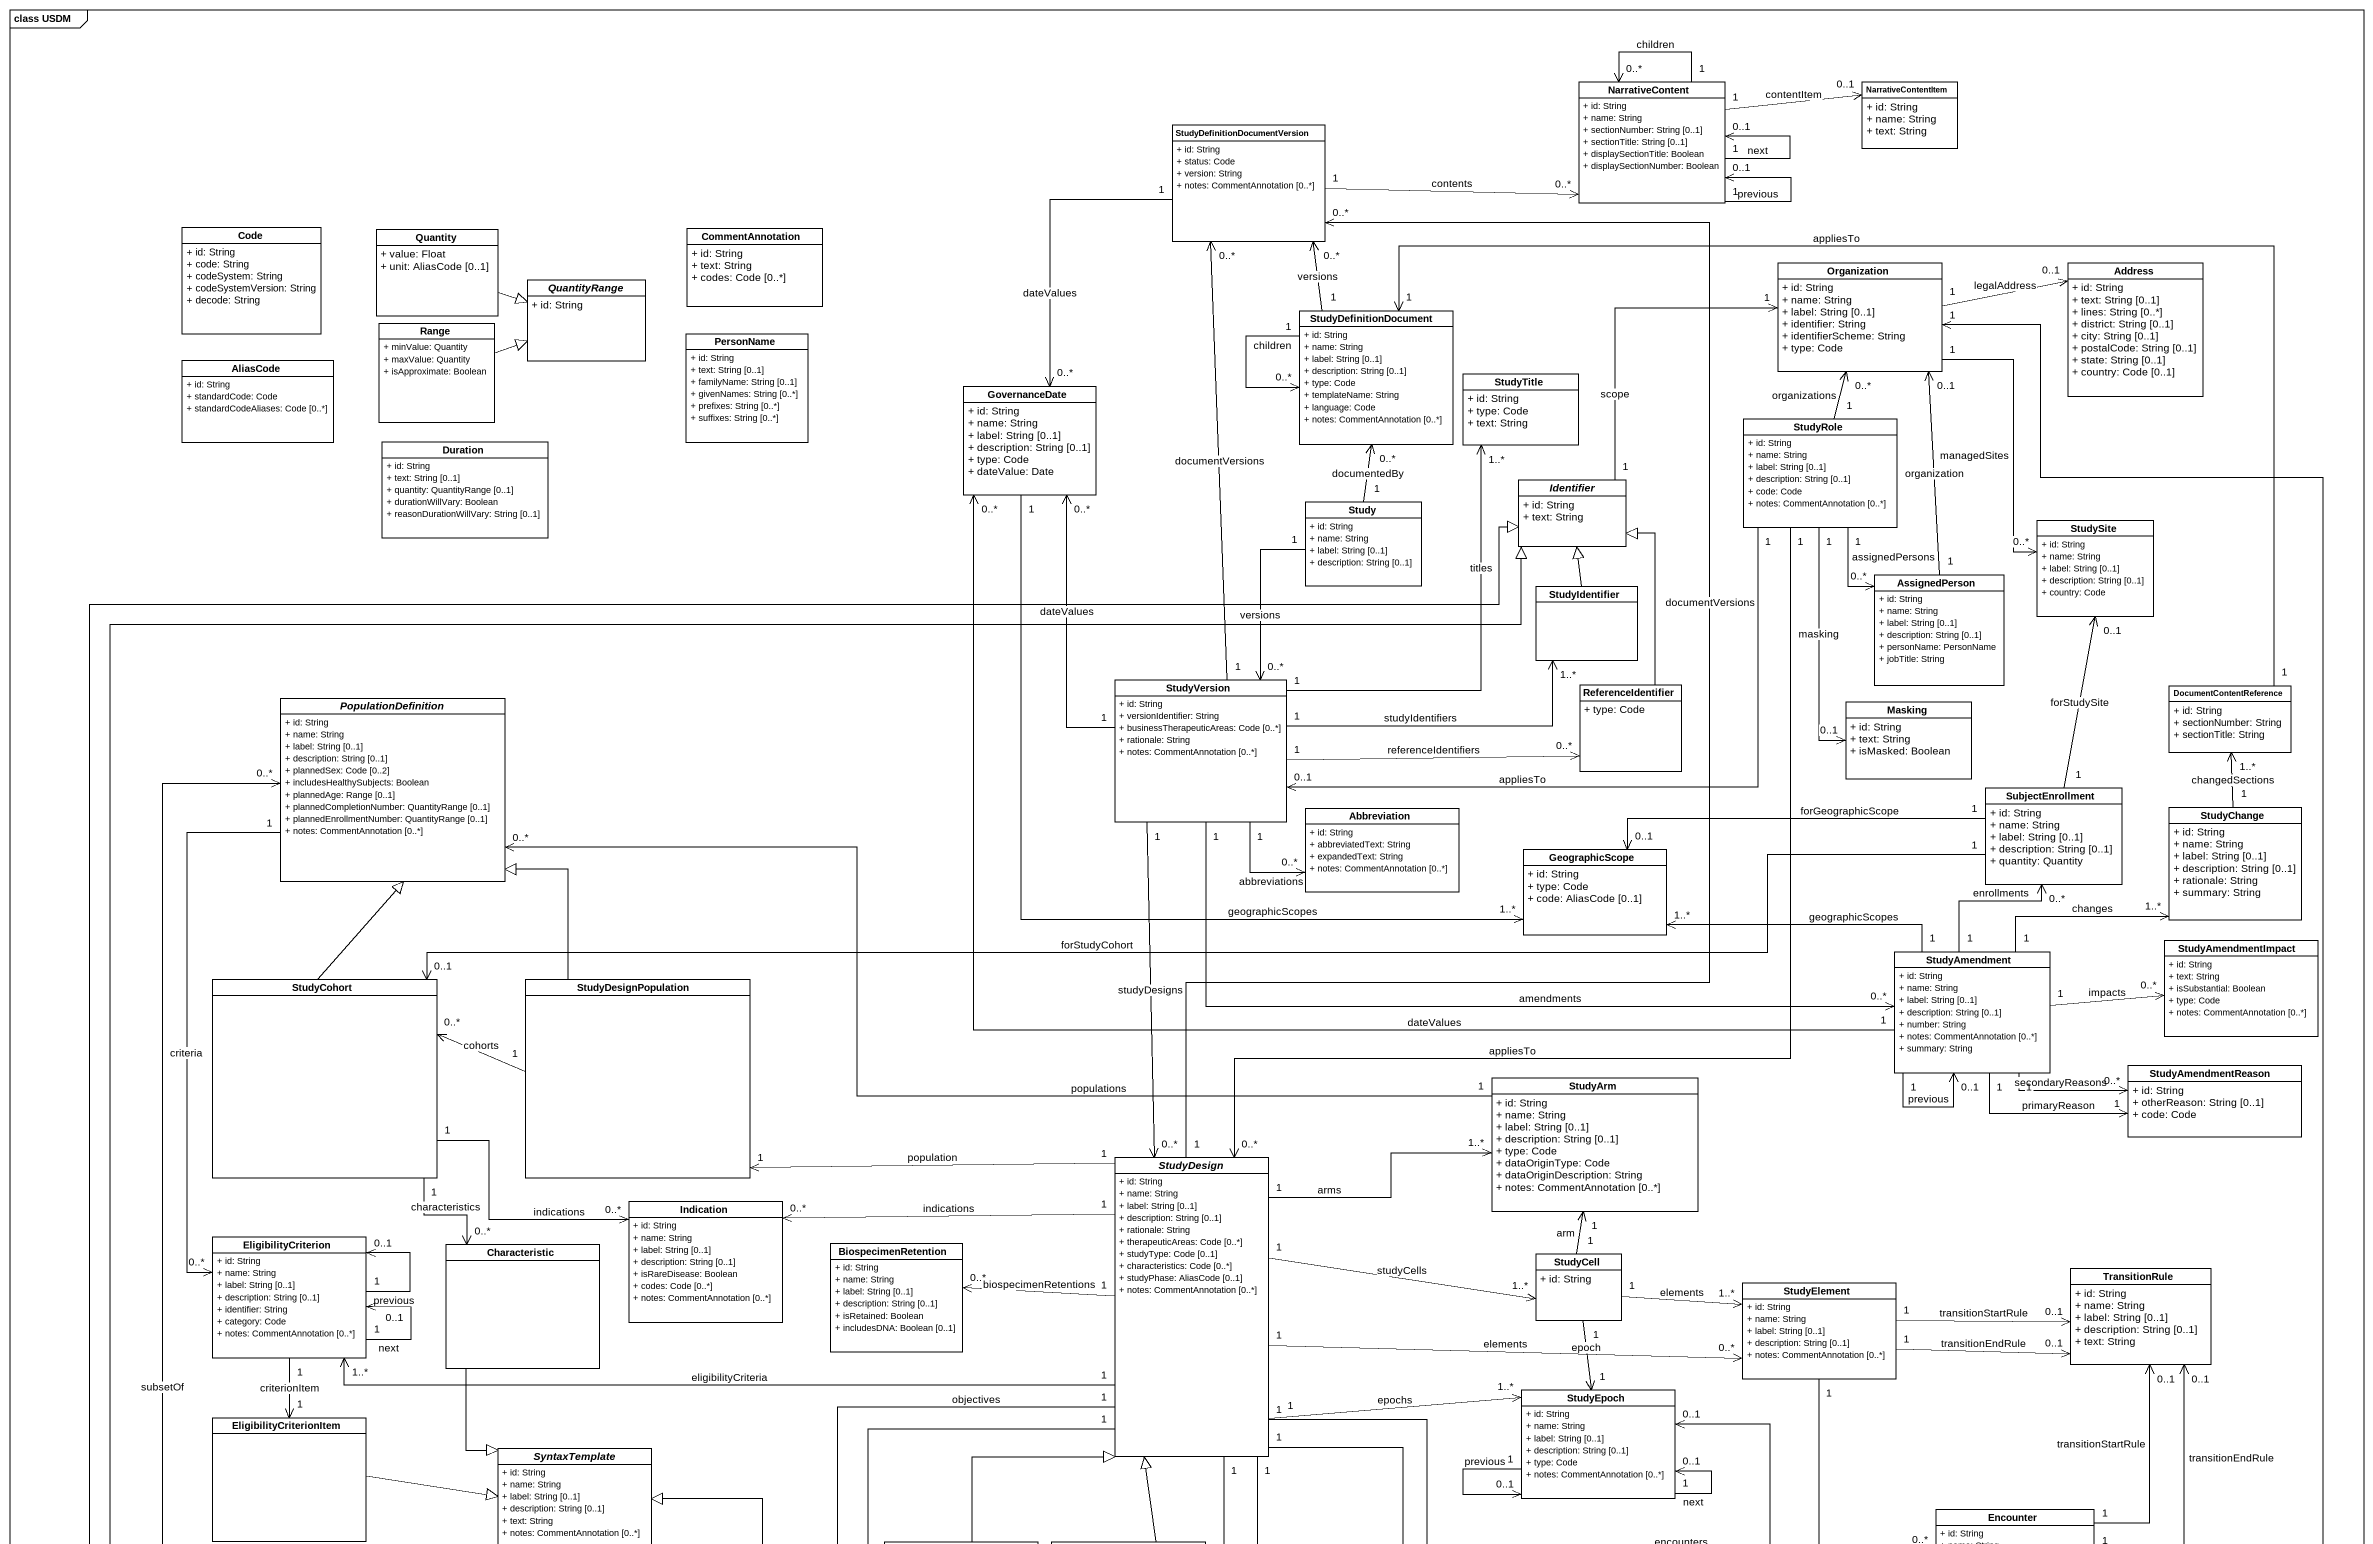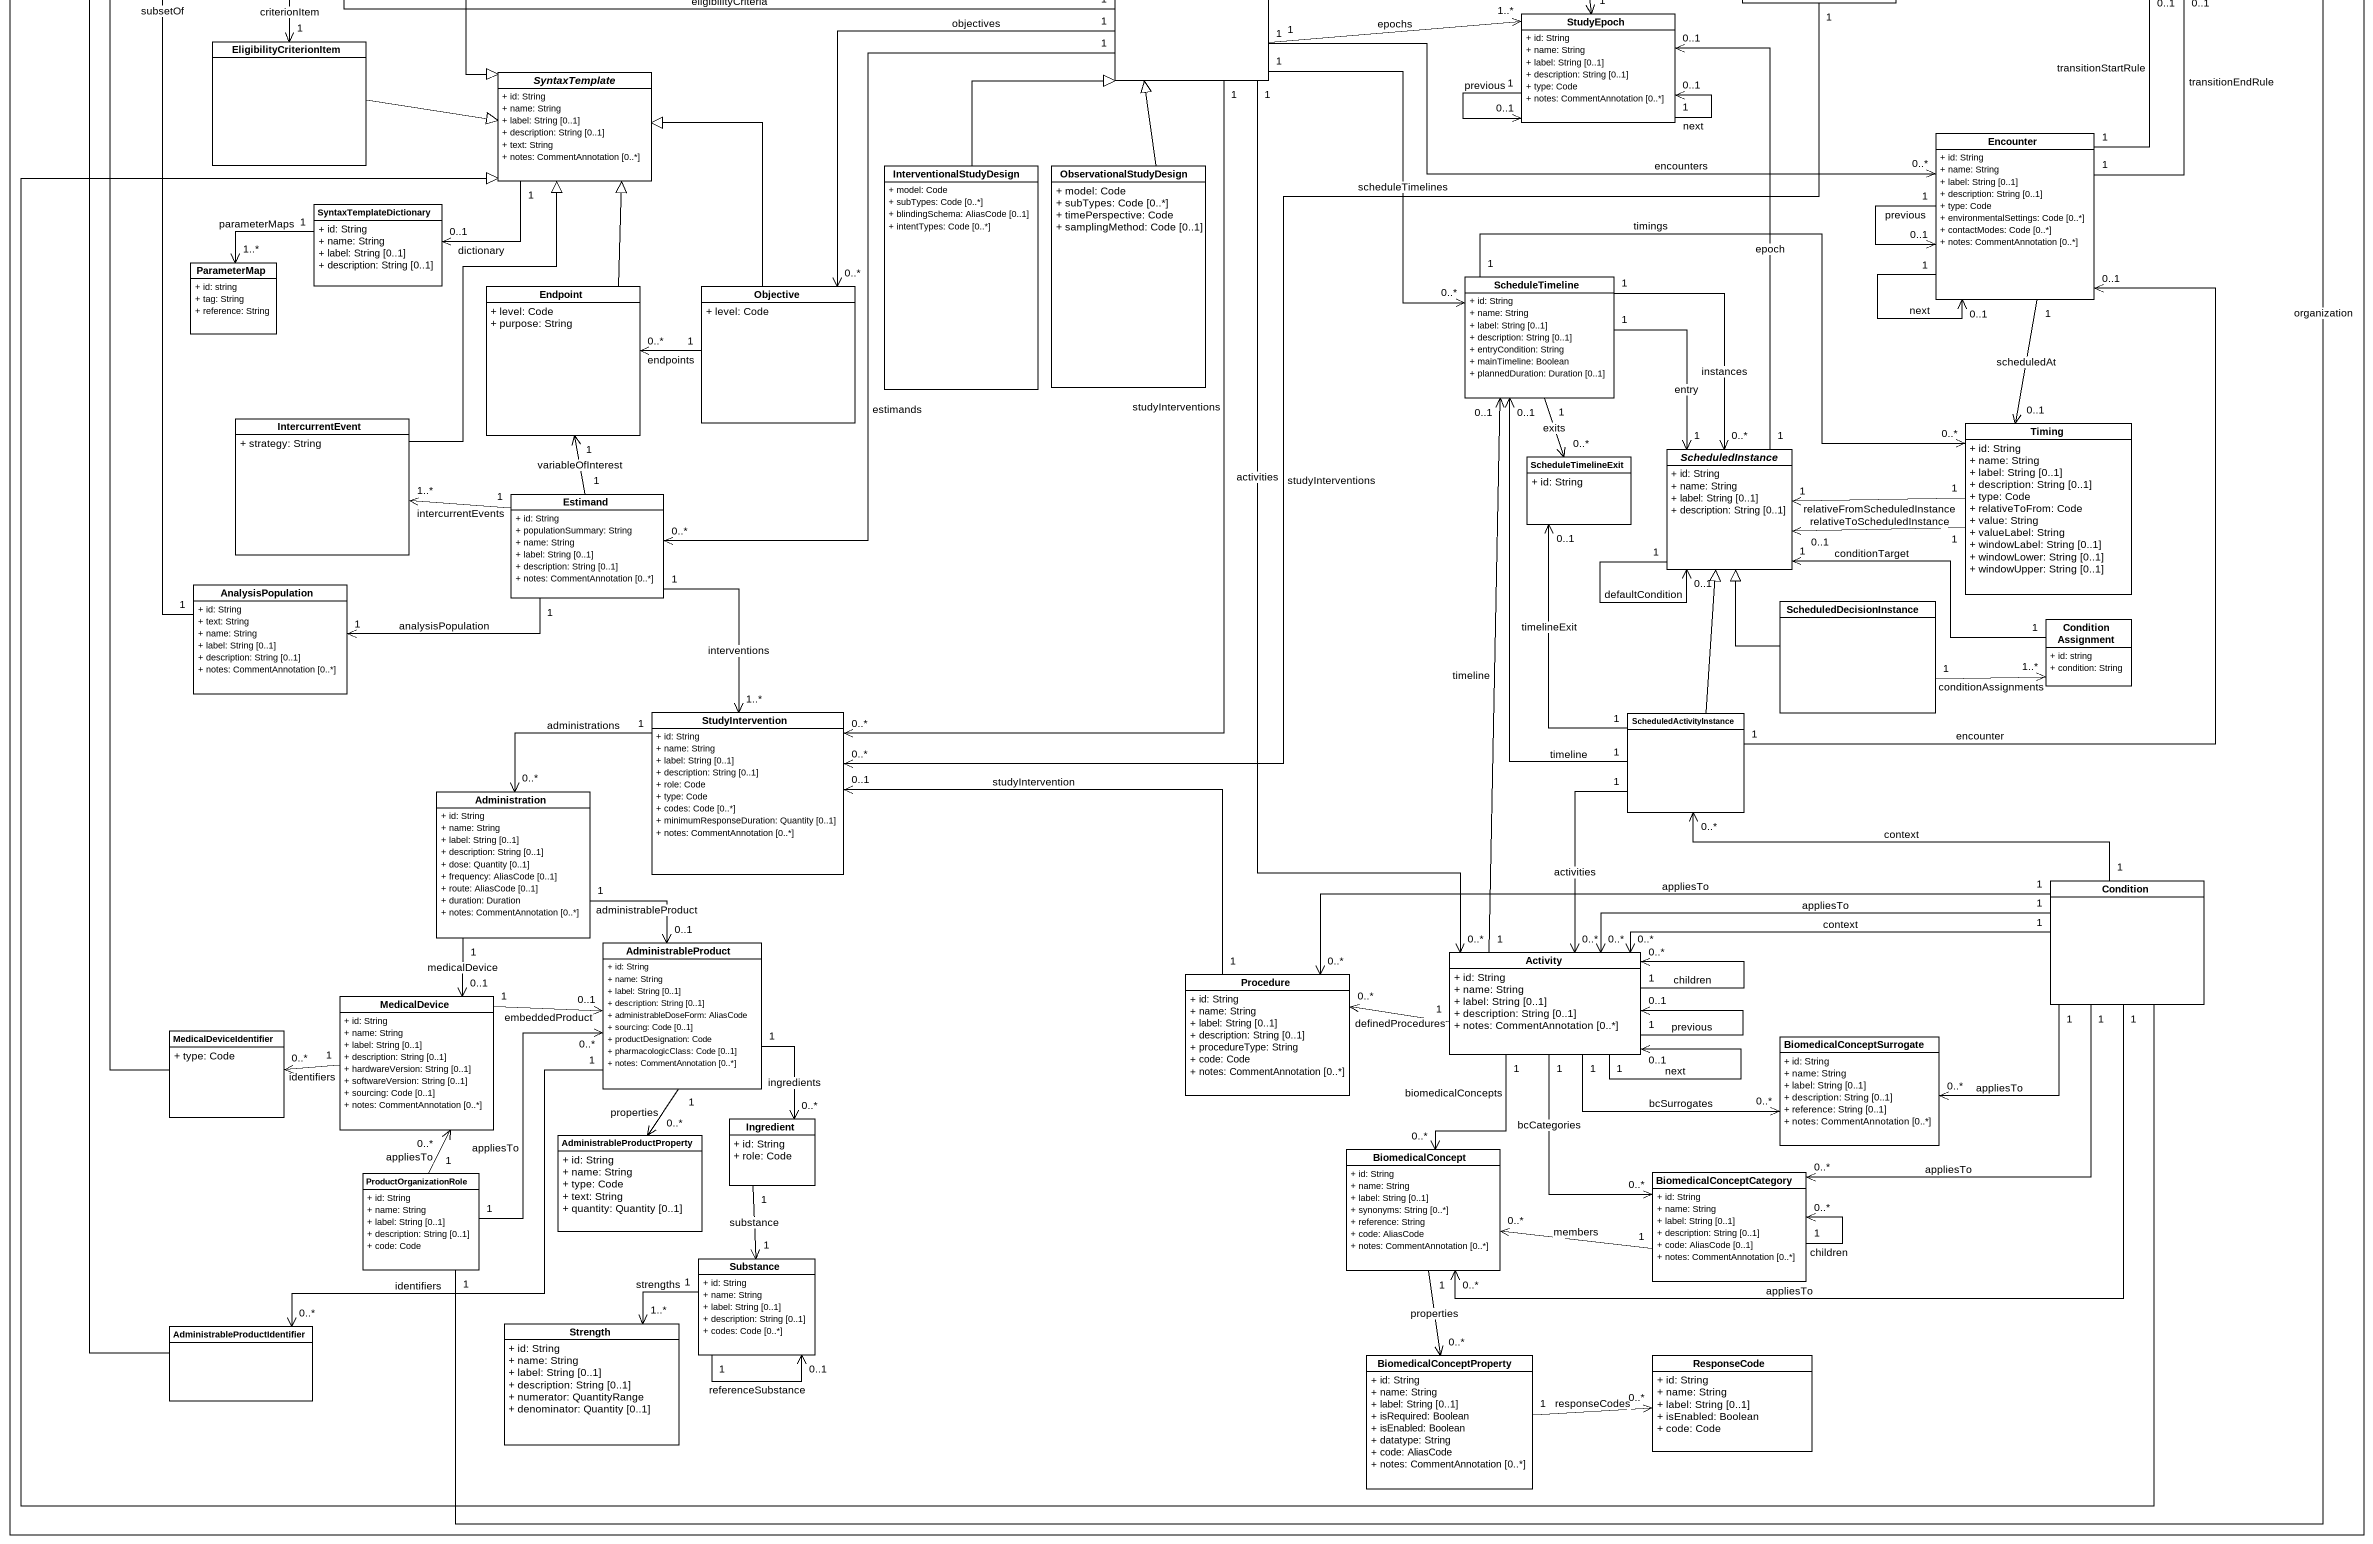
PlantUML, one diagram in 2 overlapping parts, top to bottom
@startuml
mainframe class USDM
hide circle
hide empty members
skinparam classAttributeIconSize 0
class NarrativeContent {
  + id: String
  + name: String
  + sectionNumber: String [0..1]
  + sectionTitle: String [0..1]
  + displaySectionTitle: Boolean
  + displaySectionNumber: Boolean
}
class NarrativeContentItem {
  + id: String
  + name: String
  + text: String
}
class "StudyDefinitionDocumentVersion" as StudyDefinitionDocumentVersi {
  + id: String
  + status: Code
  + version: String
  + notes: CommentAnnotation [0..*]
}
class Code {
  + id: String
  + code: String
  + codeSystem: String
  + codeSystemVersion: String
  + decode: String
}
class Quantity {
  + value: Float
  + unit: AliasCode [0..1]
}
class CommentAnnotation {
  + id: String
  + text: String
  + codes: Code [0..*]
}
class Organization {
  + id: String
  + name: String
  + label: String [0..1]
  + identifier: String
  + identifierScheme: String
  + type: Code
}
class Address {
  + id: String
  + text: String [0..1]
  + lines: String [0..*]
  + district: String [0..1]
  + city: String [0..1]
  + postalCode: String [0..1]
  + state: String [0..1]
  + country: Code [0..1]
}
abstract class QuantityRange {
  + id: String
}
class StudyDefinitionDocument {
  + id: String
  + name: String
  + label: String [0..1]
  + description: String [0..1]
  + type: Code
  + templateName: String
  + language: Code
  + notes: CommentAnnotation [0..*]
}
class AliasCode {
  + id: String
  + standardCode: Code
  + standardCodeAliases: Code [0..*]
}
class Range {
  + minValue: Quantity
  + maxValue: Quantity
  + isApproximate: Boolean
}
class PersonName {
  + id: String
  + text: String [0..1]
  + familyName: String [0..1]
  + givenNames: String [0..*]
  + prefixes: String [0..*]
  + suffixes: String [0..*]
}
class GovernanceDate {
  + id: String
  + name: String
  + label: String [0..1]
  + description: String [0..1]
  + type: Code
  + dateValue: Date
}
class StudyTitle {
  + id: String
  + type: Code
  + text: String
}
class Duration {
  + id: String
  + text: String [0..1]
  + quantity: QuantityRange [0..1]
  + durationWillVary: Boolean
  + reasonDurationWillVary: String [0..1]
}
class StudyRole {
  + id: String
  + name: String
  + label: String [0..1]
  + description: String [0..1]
  + code: Code
  + notes: CommentAnnotation [0..*]
}
abstract class Identifier {
  + id: String
  + text: String
}
class Study {
  + id: String
  + name: String
  + label: String [0..1]
  + description: String [0..1]
}
class StudySite {
  + id: String
  + name: String
  + label: String [0..1]
  + description: String [0..1]
  + country: Code
}
class AssignedPerson {
  + id: String
  + name: String
  + label: String [0..1]
  + description: String [0..1]
  + personName: PersonName
  + jobTitle: String
}
class StudyIdentifier
abstract class PopulationDefinition {
  + id: String
  + name: String
  + label: String [0..1]
  + description: String [0..1]
  + plannedSex: Code [0..2]
  + includesHealthySubjects: Boolean
  + plannedAge: Range [0..1]
  + plannedCompletionNumber: QuantityRange [0..1]
  + plannedEnrollmentNumber: QuantityRange [0..1]
  + notes: CommentAnnotation [0..*]
}
class StudyVersion {
  + id: String
  + versionIdentifier: String
  + businessTherapeuticAreas: Code [0..*]
  + rationale: String
  + notes: CommentAnnotation [0..*]
}
class ReferenceIdentifier {
  + type: Code
}
class Masking {
  + id: String
  + text: String
  + isMasked: Boolean
}
class DocumentContentReference {
  + id: String
  + sectionNumber: String
  + sectionTitle: String
}
class SubjectEnrollment {
  + id: String
  + name: String
  + label: String [0..1]
  + description: String [0..1]
  + quantity: Quantity
}
class Abbreviation {
  + id: String
  + abbreviatedText: String
  + expandedText: String
  + notes: CommentAnnotation [0..*]
}
class StudyChange {
  + id: String
  + name: String
  + label: String [0..1]
  + description: String [0..1]
  + rationale: String
  + summary: String
}
class GeographicScope {
  + id: String
  + type: Code
  + code: AliasCode [0..1]
}
class StudyAmendment {
  + id: String
  + name: String
  + label: String [0..1]
  + description: String [0..1]
  + number: String
  + notes: CommentAnnotation [0..*]
  + summary: String
}
class StudyAmendmentImpact {
  + id: String
  + text: String
  + isSubstantial: Boolean
  + type: Code
  + notes: CommentAnnotation [0..*]
}
class StudyCohort
class StudyDesignPopulation
class StudyArm {
  + id: String
  + name: String
  + label: String [0..1]
  + description: String [0..1]
  + type: Code
  + dataOriginType: Code
  + dataOriginDescription: String
  + notes: CommentAnnotation [0..*]
}
class StudyAmendmentReason {
  + id: String
  + otherReason: String [0..1]
  + code: Code
}
abstract class StudyDesign {
  + id: String
  + name: String
  + label: String [0..1]
  + description: String [0..1]
  + rationale: String
  + therapeuticAreas: Code [0..*]
  + studyType: Code [0..1]
  + characteristics: Code [0..*]
  + studyPhase: AliasCode [0..1]
  + notes: CommentAnnotation [0..*]
}
class Indication {
  + id: String
  + name: String
  + label: String [0..1]
  + description: String [0..1]
  + isRareDisease: Boolean
  + codes: Code [0..*]
  + notes: CommentAnnotation [0..*]
}
class EligibilityCriterion {
  + id: String
  + name: String
  + label: String [0..1]
  + description: String [0..1]
  + identifier: String
  + category: Code
  + notes: CommentAnnotation [0..*]
}
class Characteristic
class BiospecimenRetention {
  + id: String
  + name: String
  + label: String [0..1]
  + description: String [0..1]
  + isRetained: Boolean
  + includesDNA: Boolean [0..1]
}
class StudyCell {
  + id: String
}
class TransitionRule {
  + id: String
  + name: String
  + label: String [0..1]
  + description: String [0..1]
  + text: String
}
class StudyElement {
  + id: String
  + name: String
  + label: String [0..1]
  + description: String [0..1]
  + notes: CommentAnnotation [0..*]
}
class StudyEpoch {
  + id: String
  + name: String
  + label: String [0..1]
  + description: String [0..1]
  + type: Code
  + notes: CommentAnnotation [0..*]
}
class EligibilityCriterionItem
abstract class SyntaxTemplate {
  + id: String
  + name: String
  + label: String [0..1]
  + description: String [0..1]
  + text: String
  + notes: CommentAnnotation [0..*]
}
class Encounter {
  + id: String
  + name: String
  + label: String [0..1]
  + description: String [0..1]
  + type: Code
  + environmentalSettings: Code [0..*]
  + contactModes: Code [0..*]
  + notes: CommentAnnotation [0..*]
}
class InterventionalStudyDesign {
  + model: Code
  + subTypes: Code [0..*]
  + blindingSchema: AliasCode [0..1]
  + intentTypes: Code [0..*]
}
class ObservationalStudyDesign {
  + model: Code
  + subTypes: Code [0..*]
  + timePerspective: Code
  + samplingMethod: Code [0..1]
}
class SyntaxTemplateDictionary {
  + id: String
  + name: String
  + label: String [0..1]
  + description: String [0..1]
}
class ParameterMap {
  + id: string
  + tag: String
  + reference: String
}
class ScheduleTimeline {
  + id: String
  + name: String
  + label: String [0..1]
  + description: String [0..1]
  + entryCondition: String
  + mainTimeline: Boolean
  + plannedDuration: Duration [0..1]
}
class Endpoint {
  + level: Code
  + purpose: String
}
class Objective {
  + level: Code
}
class IntercurrentEvent {
  + strategy: String
}
abstract class ScheduledInstance {
  + id: String
  + name: String
  + label: String [0..1]
  + description: String [0..1]
}
class Timing {
  + id: String
  + name: String
  + label: String [0..1]
  + description: String [0..1]
  + type: Code
  + relativeToFrom: Code
  + value: String
  + valueLabel: String
  + windowLabel: String [0..1]
  + windowLower: String [0..1]
  + windowUpper: String [0..1]
}
class Estimand {
  + id: String
  + populationSummary: String
  + name: String
  + label: String [0..1]
  + description: String [0..1]
  + notes: CommentAnnotation [0..*]
}
class ScheduleTimelineExit {
  + id: String
}
class AnalysisPopulation {
  + id: String
  + text: String
  + name: String
  + label: String [0..1]
  + description: String [0..1]
  + notes: CommentAnnotation [0..*]
}
class ScheduledDecisionInstance
class ConditionAssignment {
  + id: string
  + condition: String
}
class StudyIntervention {
  + id: String
  + name: String
  + label: String [0..1]
  + description: String [0..1]
  + role: Code
  + type: Code
  + codes: Code [0..*]
  + minimumResponseDuration: Quantity [0..1]
  + notes: CommentAnnotation [0..*]
}
class ScheduledActivityInstance
class Administration {
  + id: String
  + name: String
  + label: String [0..1]
  + description: String [0..1]
  + dose: Quantity [0..1]
  + frequency: AliasCode [0..1]
  + route: AliasCode [0..1]
  + duration: Duration
  + notes: CommentAnnotation [0..*]
}
class Condition
class AdministrableProduct {
  + id: String
  + name: String
  + label: String [0..1]
  + description: String [0..1]
  + administrableDoseForm: AliasCode
  + sourcing: Code [0..1]
  + productDesignation: Code
  + pharmacologicClass: Code [0..1]
  + notes: CommentAnnotation [0..*]
}
class Activity {
  + id: String
  + name: String
  + label: String [0..1]
  + description: String [0..1]
  + notes: CommentAnnotation [0..*]
}
class MedicalDevice {
  + id: String
  + name: String
  + label: String [0..1]
  + description: String [0..1]
  + hardwareVersion: String [0..1]
  + softwareVersion: String [0..1]
  + sourcing: Code [0..1]
  + notes: CommentAnnotation [0..*]
}
class Procedure {
  + id: String
  + name: String
  + label: String [0..1]
  + description: String [0..1]
  + procedureType: String
  + code: Code
  + notes: CommentAnnotation [0..*]
}
class MedicalDeviceIdentifier {
  + type: Code
}
class BiomedicalConceptSurrogate {
  + id: String
  + name: String
  + label: String [0..1]
  + description: String [0..1]
  + reference: String [0..1]
  + notes: CommentAnnotation [0..*]
}
class AdministrableProductProperty {
  + id: String
  + name: String
  + type: Code
  + text: String
  + quantity: Quantity [0..1]
}
class Ingredient {
  + id: String
  + role: Code
}
class ProductOrganizationRole {
  + id: String
  + name: String
  + label: String [0..1]
  + description: String [0..1]
  + code: Code
}
class BiomedicalConcept {
  + id: String
  + name: String
  + label: String [0..1]
  + synonyms: String [0..*]
  + reference: String
  + code: AliasCode
  + notes: CommentAnnotation [0..*]
}
class BiomedicalConceptCategory {
  + id: String
  + name: String
  + label: String [0..1]
  + description: String [0..1]
  + code: AliasCode [0..1]
  + notes: CommentAnnotation [0..*]
}
class Substance {
  + id: String
  + name: String
  + label: String [0..1]
  + description: String [0..1]
  + codes: Code [0..*]
}
class "AdministrableProductIdentifier" as AdministrableProductIdentifi
class Strength {
  + id: String
  + name: String
  + label: String [0..1]
  + description: String [0..1]
  + numerator: QuantityRange
  + denominator: Quantity [0..1]
}
class BiomedicalConceptProperty {
  + id: String
  + name: String
  + label: String [0..1]
  + isRequired: Boolean
  + isEnabled: Boolean
  + datatype: String
  + code: AliasCode
  + notes: CommentAnnotation [0..*]
}
class ResponseCode {
  + id: String
  + name: String
  + label: String [0..1]
  + isEnabled: Boolean
  + code: Code
}
NarrativeContent "1" --> "0..1" NarrativeContent : next
NarrativeContent "1" --> "0..1" NarrativeContent : previous
NarrativeContent "1" --> "0..*" NarrativeContent : children
NarrativeContent "1" -right-> "0..1" NarrativeContentItem : contentItem
StudyDefinitionDocumentVersi "1" -right-> "0..*" NarrativeContent : contents
StudyDefinitionDocumentVersi "1" --> "0..*" GovernanceDate : dateValues
Quantity -right-|> QuantityRange
Organization "1" -right-> "0..1" Address : legalAddress
Organization "1" --> "0..*" StudySite : managedSites
StudyDefinitionDocument "1" -up-> "0..*" StudyDefinitionDocumentVersi : versions
StudyDefinitionDocument "1" --> "0..*" StudyDefinitionDocument : children
Range -right-|> QuantityRange
GovernanceDate "1" --> "1..*" GeographicScope : geographicScopes
StudyRole "1" -up-> "0..*" Organization : organizations
StudyRole "1" --> "0..*" AssignedPerson : assignedPersons
StudyRole "1" -left-> "0..1" StudyVersion : appliesTo
StudyRole "1" --> "0..1" Masking : masking
StudyRole "1" --> "0..*" StudyDesign : appliesTo
Identifier "1" -up-> "1" Organization : scope
Study "1" -up-> "0..*" StudyDefinitionDocument : documentedBy
Study "1" --> "0..*" StudyVersion : versions
AssignedPerson "1" -up-> "0..1" Organization : organization
StudyIdentifier -up-|> Identifier
PopulationDefinition "1" --> "0..*" EligibilityCriterion : criteria
StudyVersion "1" -up-> "0..*" StudyDefinitionDocumentVersi : documentVersions
StudyVersion "1" -up-> "0..*" GovernanceDate : dateValues
StudyVersion "1" -up-> "1..*" StudyTitle : titles
StudyVersion "1" -right-> "1..*" StudyIdentifier : studyIdentifiers
StudyVersion "1" -right-> "0..*" ReferenceIdentifier : referenceIdentifiers
StudyVersion "1" -right-> "0..*" Abbreviation : abbreviations
StudyVersion "1" -right-> "0..*" StudyAmendment : amendments
StudyVersion "1" --> "0..*" StudyDesign : studyDesigns
ReferenceIdentifier -up-|> Identifier
DocumentContentReference "1" -left-> "1" StudyDefinitionDocument : appliesTo
SubjectEnrollment "1" -up-> "0..1" StudySite : forStudySite
SubjectEnrollment "1" -left-> "0..1" GeographicScope : forGeographicScope
SubjectEnrollment "1" -left-> "0..1" StudyCohort : forStudyCohort
StudyChange "1" -up-> "1..*" DocumentContentReference : changedSections
StudyAmendment "1" -up-> "0..*" GovernanceDate : dateValues
StudyAmendment "1" -up-> "0..*" SubjectEnrollment : enrollments
StudyAmendment "1" -right-> "1..*" StudyChange : changes
StudyAmendment "1" -left-> "1..*" GeographicScope : geographicScopes
StudyAmendment "1" --> "0..1" StudyAmendment : previous
StudyAmendment "1" -right-> "0..*" StudyAmendmentImpact : impacts
StudyAmendment "1" -right-> "1" StudyAmendmentReason : primaryReason
StudyAmendment "1" -right-> "0..*" StudyAmendmentReason : secondaryReasons
StudyCohort -up-|> PopulationDefinition
StudyCohort "1" -right-> "0..*" Indication : indications
StudyCohort "1" --> "0..*" Characteristic : characteristics
StudyDesignPopulation -up-|> PopulationDefinition
StudyDesignPopulation "1" -left-> "0..*" StudyCohort : cohorts
StudyArm "1" -left-> "0..*" PopulationDefinition : populations
StudyDesign "1" -up-> "0..*" StudyDefinitionDocumentVersi : documentVersions
StudyDesign "1" -left-> "1" StudyDesignPopulation : population
StudyDesign "1" -right-> "1..*" StudyArm : arms
StudyDesign "1" -left-> "0..*" Indication : indications
StudyDesign "1" -left-> "1..*" EligibilityCriterion : eligibilityCriteria
StudyDesign "1" -left-> "0..*" BiospecimenRetention : biospecimenRetentions
StudyDesign "1" -right-> "1..*" StudyCell : studyCells
StudyDesign "1" -right-> "0..*" StudyElement : elements
StudyDesign "1" -right-> "1..*" StudyEpoch : epochs
StudyDesign "1" -right-> "0..*" Encounter : encounters
StudyDesign "1" --> "0..*" ScheduleTimeline : scheduleTimelines
StudyDesign "1" --> "0..*" Objective : objectives
StudyDesign "1" --> "0..*" Estimand : estimands
StudyDesign "1" --> "0..*" StudyIntervention : studyInterventions
StudyDesign "1" --> "0..*" Activity : activities
EligibilityCriterion "1" --> "0..1" EligibilityCriterion : next
EligibilityCriterion "1" --> "0..1" EligibilityCriterion : previous
EligibilityCriterion "1" --> "1" EligibilityCriterionItem : criterionItem
Characteristic --|> SyntaxTemplate
StudyCell "1" -up-> "1" StudyArm : arm
StudyCell "1" -right-> "1..*" StudyElement : elements
StudyCell "1" --> "1" StudyEpoch : epoch
StudyElement "1" -right-> "0..1" TransitionRule : transitionStartRule
StudyElement "1" -right-> "0..1" TransitionRule : transitionEndRule
StudyElement "1" --> "0..*" StudyIntervention : studyInterventions
StudyEpoch "1" --> "0..1" StudyEpoch : previous
StudyEpoch "1" --> "0..1" StudyEpoch : next
EligibilityCriterionItem -right-|> SyntaxTemplate
SyntaxTemplate "1" --> "0..1" SyntaxTemplateDictionary : dictionary
Encounter "1" -up-> "0..1" TransitionRule : transitionEndRule
Encounter "1" -up-> "0..1" TransitionRule : transitionStartRule
Encounter "1" --> "0..1" Encounter : previous
Encounter "1" --> "0..1" Encounter : next
Encounter "1" --> "0..1" Timing : scheduledAt
InterventionalStudyDesign -up-|> StudyDesign
ObservationalStudyDesign -up-|> StudyDesign
SyntaxTemplateDictionary "1" -left-> "1..*" ParameterMap : parameterMaps
ScheduleTimeline "1" --> "0..*" ScheduledInstance : instances
ScheduleTimeline "1" --> "1" ScheduledInstance : entry
ScheduleTimeline "1" -right-> "0..*" Timing : timings
ScheduleTimeline "1" --> "0..*" ScheduleTimelineExit : exits
Endpoint -up-|> SyntaxTemplate
Objective -up-|> SyntaxTemplate
Objective "1" -left-> "0..*" Endpoint : endpoints
IntercurrentEvent -up-|> SyntaxTemplate
ScheduledInstance "1" -up-> "0..1" StudyEpoch : epoch
ScheduledInstance "1" --> "0..1" ScheduledInstance : defaultCondition
Timing "1" -left-> "1" ScheduledInstance : relativeFromScheduledInstance
Timing "1" -left-> "0..1" ScheduledInstance : relativeToScheduledInstance
Estimand "1" -up-> "1" Endpoint : variableOfInterest
Estimand "1" -left-> "1..*" IntercurrentEvent : intercurrentEvents
Estimand "1" -left-> "1" AnalysisPopulation : analysisPopulation
Estimand "1" --> "1..*" StudyIntervention : interventions
AnalysisPopulation "1" -up-> "0..*" PopulationDefinition : subsetOf
ScheduledDecisionInstance -up-|> ScheduledInstance
ScheduledDecisionInstance "1" -right-> "1..*" ConditionAssignment : conditionAssignments
ConditionAssignment "1" -left-> "1" ScheduledInstance : conditionTarget
StudyIntervention "1" -left-> "0..*" Administration : administrations
ScheduledActivityInstance "1" -up-> "0..1" Encounter : encounter
ScheduledActivityInstance "1" -up-> "0..1" ScheduleTimeline : timeline
ScheduledActivityInstance -up-|> ScheduledInstance
ScheduledActivityInstance "1" -up-> "0..1" ScheduleTimelineExit : timelineExit
ScheduledActivityInstance "1" --> "0..*" Activity : activities
Administration "1" --> "0..1" AdministrableProduct : administrableProduct
Administration "1" --> "0..1" MedicalDevice : medicalDevice
Condition -left-|> SyntaxTemplate
Condition "1" -left-> "0..*" ScheduledActivityInstance : context
Condition "1" -left-> "0..*" Activity : appliesTo
Condition "1" -left-> "0..*" Activity : context
Condition "1" -left-> "0..*" Procedure : appliesTo
Condition "1" -left-> "0..*" BiomedicalConceptSurrogate : appliesTo
Condition "1" -left-> "0..*" BiomedicalConcept : appliesTo
Condition "1" --> "0..*" BiomedicalConceptCategory : appliesTo
AdministrableProduct "1" --> "0..*" AdministrableProductProperty : properties
AdministrableProduct "1" --> "0..*" Ingredient : ingredients
AdministrableProduct "1" --> "0..*" AdministrableProductIdentifi : identifiers
Activity "1" -up-> "0..1" ScheduleTimeline : timeline
Activity "1" --> "0..*" Activity : children
Activity "1" --> "0..1" Activity : previous
Activity "1" --> "0..1" Activity : next
Activity "1" -left-> "0..*" Procedure : definedProcedures
Activity "1" -right-> "0..*" BiomedicalConceptSurrogate : bcSurrogates
Activity "1" --> "0..*" BiomedicalConcept : biomedicalConcepts
Activity "1" --> "0..*" BiomedicalConceptCategory : bcCategories
MedicalDevice "1" -right-> "0..1" AdministrableProduct : embeddedProduct
MedicalDevice "1" -left-> "0..*" MedicalDeviceIdentifier : identifiers
Procedure "1" -left-> "0..1" StudyIntervention : studyIntervention
MedicalDeviceIdentifier -up-|> Identifier
Ingredient "1" --> "1" Substance : substance
ProductOrganizationRole "1" -up-> "1" Organization : organization
ProductOrganizationRole "1" -up-> "0..*" AdministrableProduct : appliesTo
ProductOrganizationRole "1" -up-> "0..*" MedicalDevice : appliesTo
BiomedicalConcept "1" --> "0..*" BiomedicalConceptProperty : properties
BiomedicalConceptCategory "1" -left-> "0..*" BiomedicalConcept : members
BiomedicalConceptCategory "1" --> "0..*" BiomedicalConceptCategory : children
Substance "1" --> "0..1" Substance : referenceSubstance
Substance "1" -left-> "1..*" Strength : strengths
AdministrableProductIdentifi -up-|> Identifier
BiomedicalConceptProperty "1" -right-> "0..*" ResponseCode : responseCodes
@enduml
